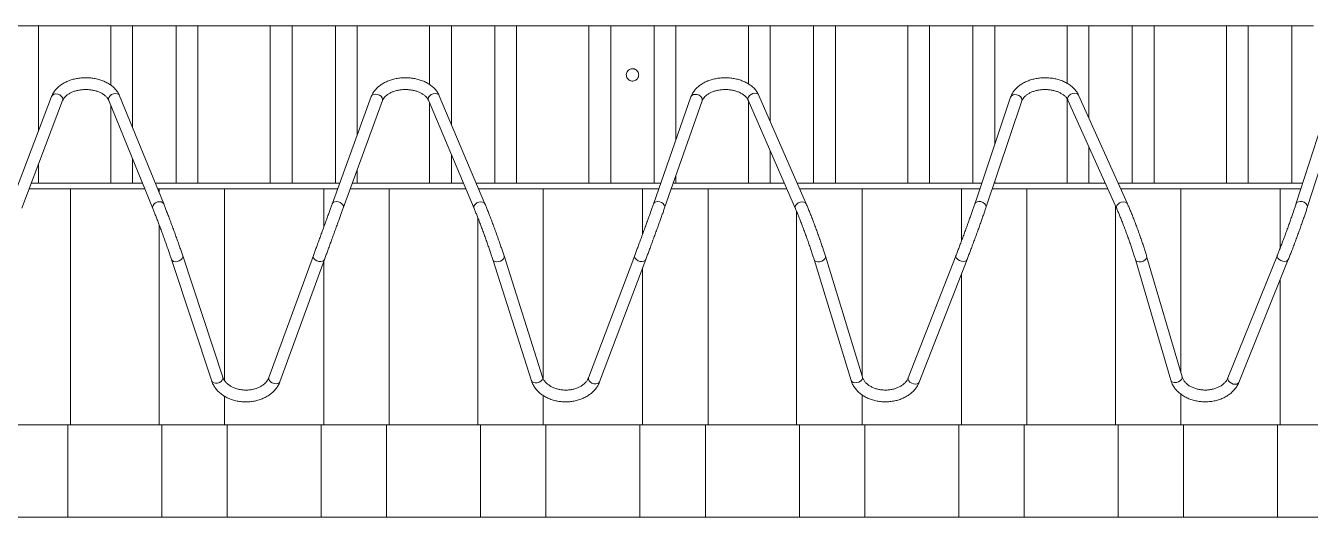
# Model space of a CAD drawing. Header units: millimetres. Extents: x 8743 to 322652, y 10189 to 229505.
# Drawn here: x 221807 to 241221, y 120414 to 127841 of the extents above; entities that cross this region are included whole.
import ezdxf

# ---------------------------------------------------------------- set-up
doc = ezdxf.new("R2010")
doc.units = ezdxf.units.MM
doc.header["$LTSCALE"] = 300
doc.header["$MEASUREMENT"] = 0
doc.layers.get('0').update_dxf_attribs({"color": 8, "linetype": 'CONTINUOUS'})

msp = doc.modelspace()

# ---------------------------------------------------------------- linework, layer by layer
at = {"color": 7, "linetype": 'Continuous', "lineweight": 15}
for p, q in [((221671.1, 127840.7), (222000.5, 127840.7)), ((222000.5, 127840.7), (223094.1, 127840.7)), ((223094.1, 127840.7), (223423.4, 127840.7)), ((223423.4, 127840.7), (224079.6, 127840.7)), ((224079.6, 127840.7), (224079.6, 125464.3)), ((224079.6, 127840.7), (224409, 127840.7)), ((224409, 127840.7), (224409, 125464.3)), ((224409, 127840.7), (225502.6, 127840.7)), ((225502.6, 127840.7), (225502.6, 125464.3)), ((225502.6, 127840.7), (225832, 127840.7)), ((225832, 127840.7), (225832, 125464.3)), ((225832, 127840.7), (226488.1, 127840.7)), ((226488.1, 127840.7), (226488.1, 125464.3)), ((226488.1, 127840.7), (226817.5, 127840.7)), ((226817.5, 127840.7), (227911.1, 127840.7)), ((227911.1, 127840.7), (228240.5, 127840.7)), ((228240.5, 127840.7), (228896.6, 127840.7)), ((228896.6, 127840.7), (228896.6, 125464.3)), ((228896.6, 127840.7), (229226, 127840.7)), ((229226, 127840.7), (229226, 125464.3)), ((229226, 127840.7), (230319.6, 127840.7)), ((230319.6, 127840.7), (230319.6, 125464.3)), ((230319.6, 127840.7), (230649, 127840.7)), ((230649, 127840.7), (230649, 125464.3)), ((230649, 127840.7), (231305.2, 127840.7)), ((231305.2, 127840.7), (231305.2, 125464.3)), ((231305.2, 127840.7), (231634.5, 127840.7)), ((231634.5, 127840.7), (232728.1, 127840.7)), ((232728.1, 127840.7), (233057.5, 127840.7)), ((233057.5, 127840.7), (233713.7, 127840.7)), ((233713.7, 127840.7), (233713.7, 125464.3)), ((233713.7, 127840.7), (234043, 127840.7)), ((234043, 127840.7), (234043, 125464.3)), ((234043, 127840.7), (235136.6, 127840.7)), ((235136.6, 127840.7), (235136.6, 125464.3)), ((235136.6, 127840.7), (235466, 127840.7)), ((235466, 127840.7), (235466, 125464.3)), ((235466, 127840.7), (236122.2, 127840.7)), ((236122.2, 127840.7), (236122.2, 125464.3)), ((236122.2, 127840.7), (236451.6, 127840.7)), ((236451.6, 127840.7), (237545.2, 127840.7)), ((237545.2, 127840.7), (237874.5, 127840.7)), ((237874.5, 127840.7), (238530.7, 127840.7)), ((238530.7, 127840.7), (238530.7, 125464.3)), ((238530.7, 127840.7), (238860.1, 127840.7)), ((238860.1, 127840.7), (238860.1, 125464.3)), ((238860.1, 127840.7), (239953.7, 127840.7)), ((239953.7, 127840.7), (239953.7, 125464.3)), ((239953.7, 127840.7), (240283.1, 127840.7)), ((240283.1, 127840.7), (240283.1, 125464.3)), ((240283.1, 127840.7), (240939.2, 127840.7)), ((240939.2, 127840.7), (240939.2, 125464.3)), ((240939.2, 127840.7), (241268.6, 127840.7)), ((221583.7, 125147.3), (222198.8, 126773)), ((223226.8, 126780.3), (223892.7, 125147.4)), ((228057.7, 126783.7), (228747.8, 125147.7)), ((232888.6, 126786.9), (233602.9, 125147.9)), ((237719.5, 126790), (238458.1, 125148.2)), ((222365.5, 126709.9), (221750.4, 125084.2)), ((223727.6, 125080.1), (223061.7, 126713)), ((226438.8, 125147.1), (227029.9, 126769.3)), ((227197.3, 126708.3), (226606.3, 125086.1)), ((228583.6, 125078.4), (227893.5, 126714.4)), ((231294, 125147), (231861, 126765.4)), ((232029.2, 126706.5), (231462.2, 125088.1)), ((233439.6, 125076.7), (232725.2, 126715.7)), ((236149.1, 125146.9), (236692.1, 126761.5)), ((236861, 126704.7), (236318, 125090.1)), ((238295.5, 125075.1), (237556.9, 126716.8)), ((241004.2, 125146.8), (241523.3, 126757.4)), ((241692.9, 126702.8), (241173.9, 125092.2)), ((221894.2, 125464.3), (223571, 125464.3)), ((223763.4, 125464.3), (226554.4, 125464.3)), ((226744.1, 125464.3), (228420.8, 125464.3)), ((228614.2, 125464.3), (231405.1, 125464.3)), ((231594, 125464.3), (233270.6, 125464.3)), ((233465, 125464.3), (236255.8, 125464.3)), ((236443.9, 125464.3), (238120.4, 125464.3)), ((238315.9, 125464.3), (241106.5, 125464.3)), ((221860.5, 125375.2), (223607.3, 125375.2)), ((222484.5, 125375.2), (222484.5, 121810.6)), ((223799.8, 125375.2), (226521.9, 125375.2)), ((226711.6, 125375.2), (228458.4, 125375.2)), ((227301.5, 125375.2), (227301.5, 121810.6)), ((228651.8, 125375.2), (231373.9, 125375.2)), ((231562.7, 125375.2), (233309.5, 125375.2)), ((232118.6, 125375.2), (232118.6, 121810.6)), ((233503.9, 125375.2), (236225.9, 125375.2)), ((236413.9, 125375.2), (238160.5, 125375.2)), ((236935.6, 125375.2), (236935.6, 121810.6)), ((238356, 125375.2), (241077.8, 125375.2)), ((224618.1, 122473), (224010.9, 124308)), ((224180.1, 124364), (224787.3, 122529)), ((225481.1, 122523.8), (226154.9, 124368.9)), ((226322.3, 124307.7), (225648.5, 122462.6)), ((229449.2, 122477), (228866.1, 124308)), ((229035.9, 124362), (229619.1, 122531.1)), ((230312.7, 122522.1), (231010.8, 124370.6)), ((231177.5, 124307.6), (230479.5, 122459.1)), ((234280.4, 122481.2), (233721.3, 124307.9)), ((233891.8, 124360), (234450.8, 122533.3)), ((235144.4, 122520.5), (235866.7, 124372.3)), ((236032.7, 124307.5), (235310.4, 122455.7)), ((239111.6, 122485.5), (238576.5, 124307.7)), ((238747.5, 124357.9), (239282.6, 122535.7)), ((239976, 122519), (240722.6, 124373.9)), ((240887.9, 124307.4), (240141.4, 122452.5)), ((221496.6, 121810.6), (222484.5, 121810.6)), ((222484.5, 121810.6), (223824, 121810.6)), ((223824, 121810.6), (224811.8, 121810.6)), ((224811.8, 121810.6), (226313.7, 121810.6)), ((226313.7, 121810.6), (227301.5, 121810.6)), ((227301.5, 121810.6), (228641, 121810.6)), ((228641, 121810.6), (229628.9, 121810.6)), ((229628.9, 121810.6), (231130.7, 121810.6)), ((231130.7, 121810.6), (232118.6, 121810.6)), ((232118.6, 121810.6), (233458, 121810.6)), ((233458, 121810.6), (234445.9, 121810.6)), ((234445.9, 121810.6), (235947.7, 121810.6)), ((235947.7, 121810.6), (236935.6, 121810.6)), ((236935.6, 121810.6), (238275.1, 121810.6)), ((238275.1, 121810.6), (239262.9, 121810.6)), ((239262.9, 121810.6), (240764.8, 121810.6)), ((240764.8, 121810.6), (241752.6, 121810.6)), ((222443.9, 120414.4), (221456, 120414.4)), ((223864.6, 120414.4), (222443.9, 120414.4)), ((224852.4, 120414.4), (223864.6, 120414.4)), ((226273.1, 120414.4), (224852.4, 120414.4)), ((227261, 120414.4), (226273.1, 120414.4)), ((228681.6, 120414.4), (227261, 120414.4)), ((229669.5, 120414.4), (228681.6, 120414.4)), ((231090.1, 120414.4), (229669.5, 120414.4)), ((232078, 120414.4), (231090.1, 120414.4)), ((233498.6, 120414.4), (232078, 120414.4)), ((234486.5, 120414.4), (233498.6, 120414.4)), ((235907.1, 120414.4), (234486.5, 120414.4)), ((236895, 120414.4), (235907.1, 120414.4)), ((238315.7, 120414.4), (236895, 120414.4)), ((239303.5, 120414.4), (238315.7, 120414.4)), ((240724.2, 120414.4), (239303.5, 120414.4)), ((241712.1, 120414.4), (240724.2, 120414.4))]:
    msp.add_line(p, q, dxfattribs=at)
at = {"color": 8, "linetype": 'Continuous', "lineweight": 15}
for p, q in [((222000.5, 127840.7), (222000.5, 126248.7)), ((223094.1, 127840.7), (223094.1, 126941.9)), ((223423.4, 127840.7), (223423.4, 126298.1)), ((226817.5, 127840.7), (226817.5, 126186.4)), ((227911.1, 127840.7), (227911.1, 126952.2)), ((228240.5, 127840.7), (228240.5, 126350.4)), ((231634.5, 127840.7), (231634.5, 126119.1)), ((232728.1, 127840.7), (232728.1, 126961.3)), ((233057.5, 127840.7), (233057.5, 126399.3)), ((236451.6, 127840.7), (236451.6, 126046.3)), ((237545.2, 127840.7), (237545.2, 126970)), ((237874.5, 127840.7), (237874.5, 126445.3)), ((222199.5, 126774.7), (222198.8, 126773)), ((222213.1, 126793), (222199.5, 126774.7)), ((222235.1, 126805.1), (222213.1, 126793)), ((222262.7, 126809.5), (222235.1, 126805.1)), ((222292.7, 126805.7), (222262.7, 126809.5)), ((222321.4, 126794.1), (222292.7, 126805.7)), ((222345.4, 126776.2), (222321.4, 126794.1)), ((222361.7, 126754.1), (222345.4, 126776.2)), ((223065.1, 126758.4), (223081.4, 126780.7)), ((223081.4, 126780.7), (223105.3, 126798.9)), ((223105.3, 126798.9), (223133.8, 126810.8)), ((223133.8, 126810.8), (223163.7, 126815)), ((223163.7, 126815), (223191.1, 126810.9)), ((223191.1, 126810.9), (223213, 126799.1)), ((223213, 126799.1), (223226.5, 126781)), ((223226.5, 126781), (223226.8, 126780.3)), ((227030.7, 126771.4), (227029.9, 126769.3)), ((227044.3, 126789.8), (227030.7, 126771.4)), ((227066.2, 126802.1), (227044.3, 126789.8)), ((227093.8, 126806.7), (227066.2, 126802.1)), ((227123.9, 126803.1), (227093.8, 126806.7)), ((227152.7, 126791.8), (227123.9, 126803.1)), ((227176.7, 126774.1), (227152.7, 126791.8)), ((227193.2, 126752.1), (227176.7, 126774.1)), ((227896.7, 126760.5), (227913, 126782.8)), ((227913, 126782.8), (227936.9, 126801.1)), ((227936.9, 126801.1), (227965.4, 126813.1)), ((227965.4, 126813.1), (227995.2, 126817.4)), ((227995.2, 126817.4), (228022.6, 126813.5)), ((228022.6, 126813.5), (228044.3, 126801.7)), ((228044.3, 126801.7), (228057.7, 126783.7)), ((231875.4, 126786.5), (231861.9, 126768)), ((231897.4, 126798.9), (231875.4, 126786.5)), ((231925, 126803.8), (231897.4, 126798.9)), ((231955.1, 126800.5), (231925, 126803.8)), ((231984, 126789.3), (231955.1, 126800.5)), ((232008.2, 126771.8), (231984, 126789.3)), ((232024.7, 126749.9), (232008.2, 126771.8)), ((232728.3, 126762.4), (232744.7, 126784.9)), ((232744.7, 126784.9), (232768.5, 126803.3)), ((232768.5, 126803.3), (232797, 126815.4)), ((232797, 126815.4), (232826.7, 126819.8)), ((232826.7, 126819.8), (232853.9, 126815.9)), ((232853.9, 126815.9), (232875.6, 126804.2)), ((232875.6, 126804.2), (232888.6, 126786.9)), ((236706.7, 126783.1), (236693.2, 126764.4)), ((236728.6, 126795.7), (236706.7, 126783.1)), ((236756.3, 126800.8), (236728.6, 126795.7)), ((236786.4, 126797.7), (236756.3, 126800.8)), ((236815.4, 126786.8), (236786.4, 126797.7)), ((236839.6, 126769.5), (236815.4, 126786.8)), ((237559.9, 126764.3), (237576.3, 126786.8)), ((237576.3, 126786.8), (237600.1, 126805.3)), ((237600.1, 126805.3), (237628.5, 126817.5)), ((237628.5, 126817.5), (237658.1, 126822)), ((237658.1, 126822), (237685.3, 126818.2)), ((237685.3, 126818.2), (237706.8, 126806.6)), ((237706.8, 126806.6), (237719.5, 126790)), ((222368.5, 126730.5), (222361.7, 126754.1)), ((222365.5, 126709.9), (222368.5, 126730.5)), ((223058.4, 126734.7), (223065.1, 126758.4)), ((223061.7, 126713), (223058.4, 126734.7)), ((223094.1, 126633.8), (223094.1, 125464.3)), ((227200.1, 126728.5), (227193.2, 126752.1)), ((227197.3, 126708.3), (227200.1, 126728.5)), ((227889.9, 126736.7), (227896.7, 126760.5)), ((227893.5, 126714.4), (227889.9, 126736.7)), ((227893.5, 126714.4), (227893.5, 126714.4)), ((227911.1, 126672.6), (227911.1, 125464.3)), ((231861.9, 126768), (231861, 126765.4)), ((232031.7, 126726.4), (232024.7, 126749.9)), ((232029.2, 126706.5), (232031.7, 126726.4)), ((232721.5, 126738.6), (232728.3, 126762.4)), ((232724.9, 126716.4), (232721.5, 126738.6)), ((232725.2, 126715.7), (232724.9, 126716.4)), ((232728.1, 126709), (232728.1, 125464.3)), ((236693.2, 126764.4), (236692.1, 126761.5)), ((236856.3, 126747.7), (236839.6, 126769.5)), ((236863.4, 126724.2), (236856.3, 126747.7)), ((236861, 126704.7), (236863.4, 126724.2)), ((237545.2, 126736.9), (237545.2, 125464.3)), ((237553, 126740.5), (237559.9, 126764.3)), ((237556.4, 126718.2), (237553, 126740.5)), ((237556.9, 126716.8), (237556.4, 126718.2)), ((237874.5, 126010.8), (237874.5, 125464.3)), ((223423.4, 125826.1), (223423.4, 125464.3)), ((228240.5, 125891.8), (228240.5, 125464.3)), ((233057.5, 125953.2), (233057.5, 125464.3)), ((222000.5, 125745.1), (222000.5, 125464.3)), ((226817.5, 125665.8), (226817.5, 125464.3)), ((231634.5, 125580.1), (231634.5, 125464.3)), ((236451.6, 125487.2), (236451.6, 125464.3)), ((223824, 125375.2), (223824, 125315.9)), ((224811.8, 125375.2), (224811.8, 122480.7)), ((226313.7, 125375.2), (226313.7, 124803.9)), ((229628.9, 125375.2), (229628.9, 122508)), ((231130.7, 125375.2), (231130.7, 124693.5)), ((234445.9, 125375.2), (234445.9, 122549.4)), ((235947.7, 125375.2), (235947.7, 124585)), ((239262.9, 125375.2), (239262.9, 122602.7)), ((240764.8, 125375.2), (240764.8, 124480.9)), ((223724.3, 125101.8), (223731, 125125.5)), ((223727.7, 125080.1), (223724.3, 125101.8)), ((223731, 125125.5), (223747.3, 125147.8)), ((223747.3, 125147.8), (223771.1, 125166)), ((223771.1, 125166), (223799.7, 125177.9)), ((223799.7, 125177.9), (223829.5, 125182.1)), ((223829.5, 125182.1), (223857, 125178)), ((223857, 125178), (223878.9, 125166.2)), ((223878.9, 125166.2), (223892.4, 125148.1)), ((223892.4, 125148.1), (223892.7, 125147.4)), ((226439.7, 125149.3), (226438.8, 125147.1)), ((226453.2, 125167.7), (226439.7, 125149.3)), ((226475.2, 125179.9), (226453.2, 125167.7)), ((226502.8, 125184.6), (226475.2, 125179.9)), ((226532.8, 125181), (226502.8, 125184.6)), ((226561.6, 125169.7), (226532.8, 125181)), ((226585.7, 125151.9), (226561.6, 125169.7)), ((226602.2, 125130), (226585.7, 125151.9)), ((226609, 125106.4), (226602.2, 125130)), ((226606.3, 125086.1), (226609, 125106.4)), ((228580, 125100.7), (228586.8, 125124.4)), ((228583.6, 125078.4), (228580, 125100.7)), ((228583.6, 125078.3), (228583.6, 125078.4)), ((228586.8, 125124.4), (228603.1, 125146.8)), ((228603.1, 125146.8), (228627, 125165.1)), ((228627, 125165.1), (228655.5, 125177.1)), ((228655.5, 125177.1), (228685.3, 125181.4)), ((228685.3, 125181.4), (228712.7, 125177.4)), ((228712.7, 125177.4), (228734.4, 125165.7)), ((228734.4, 125165.7), (228747.8, 125147.6)), ((228747.8, 125147.6), (228747.8, 125147.6)), ((231294.9, 125149.5), (231293.9, 125147)), ((231308.4, 125168.1), (231294.9, 125149.5)), ((231330.4, 125180.5), (231308.4, 125168.1)), ((231358, 125185.4), (231330.4, 125180.5)), ((231388.1, 125182), (231358, 125185.4)), ((231417, 125170.9), (231388.1, 125182)), ((231441.2, 125153.4), (231417, 125170.9)), ((231457.7, 125131.5), (231441.2, 125153.4)), ((231464.7, 125108), (231457.7, 125131.5)), ((231462.2, 125088.1), (231464.7, 125108)), ((233435.8, 125099.7), (233442.7, 125123.5)), ((233439.3, 125077.4), (233435.8, 125099.7)), ((233439.6, 125076.6), (233439.3, 125077.4)), ((233442.7, 125123.5), (233459, 125145.9)), ((233458, 125033.3), (233458, 121810.6)), ((233459, 125145.9), (233482.8, 125164.3)), ((233482.8, 125164.3), (233511.3, 125176.4)), ((233511.3, 125176.4), (233541, 125180.8)), ((233541, 125180.8), (233568.3, 125176.9)), ((233568.3, 125176.9), (233589.9, 125165.3)), ((233589.9, 125165.3), (233603, 125147.8)), ((236150.2, 125149.8), (236149.1, 125146.9)), ((236163.7, 125168.5), (236150.2, 125149.8)), ((236185.6, 125181.1), (236163.7, 125168.5)), ((236213.3, 125186.2), (236185.6, 125181.1)), ((236243.4, 125183.1), (236213.3, 125186.2)), ((236272.4, 125172.2), (236243.4, 125183.1)), ((236296.6, 125154.9), (236272.4, 125172.2)), ((236313.3, 125133.1), (236296.6, 125154.9)), ((236320.4, 125109.6), (236313.3, 125133.1)), ((236318, 125090.1), (236320.4, 125109.6)), ((238275.1, 125120.5), (238275.1, 121810.6)), ((238291.6, 125098.7), (238298.5, 125122.5)), ((238295, 125076.4), (238291.6, 125098.7)), ((238295.6, 125075), (238295, 125076.4)), ((238298.5, 125122.5), (238314.9, 125145)), ((238314.9, 125145), (238338.7, 125163.5)), ((238338.7, 125163.5), (238367.1, 125175.7)), ((238367.1, 125175.7), (238396.7, 125180.2)), ((238396.7, 125180.2), (238423.9, 125176.5)), ((238423.9, 125176.5), (238445.4, 125164.9)), ((238445.4, 125164.9), (238458.1, 125148.1)), ((241005.4, 125150.2), (241004.2, 125146.8)), ((241018.9, 125168.9), (241005.4, 125150.2)), ((241040.8, 125181.7), (241018.9, 125168.9)), ((241068.5, 125187), (241040.8, 125181.7)), ((241098.7, 125184.2), (241068.5, 125187)), ((241127.7, 125173.6), (241098.7, 125184.2)), ((241152.1, 125156.4), (241127.7, 125173.6)), ((241168.9, 125134.8), (241152.1, 125156.4)), ((241176, 125111.3), (241168.9, 125134.8)), ((241173.9, 125092.2), (241176, 125111.3)), ((223824, 124832.7), (223824, 121810.6)), ((228641, 124936.8), (228641, 121810.6)), ((224010.9, 124308.1), (224021.4, 124291.9)), ((224021.4, 124291.9), (224041.2, 124280.2)), ((224041.2, 124280.2), (224067.4, 124275.2)), ((224067.4, 124275.2), (224097.1, 124277.6)), ((224097.1, 124277.6), (224126.6, 124287)), ((224126.6, 124287), (224152.3, 124302.4)), ((224152.3, 124302.4), (224171.2, 124321.8)), ((224171.2, 124321.8), (224180.9, 124342.9)), ((224180.4, 124363.2), (224180.1, 124364.1)), ((224180.9, 124342.9), (224180.4, 124363.2)), ((226153.7, 124346.7), (226154.3, 124367)), ((226163.4, 124325.4), (226153.7, 124346.7)), ((226154.3, 124367), (226154.9, 124368.9)), ((226182.2, 124305.6), (226163.4, 124325.4)), ((226207.7, 124289.8), (226182.2, 124305.6)), ((226237, 124279.9), (226207.7, 124289.8)), ((226266.5, 124277), (226237, 124279.9)), ((226292.6, 124281.4), (226266.5, 124277)), ((226312.2, 124292.8), (226292.6, 124281.4)), ((226322.3, 124307.7), (226312.2, 124292.8)), ((226313.7, 124284), (226313.7, 121810.6)), ((228866.1, 124308), (228876.9, 124291.2)), ((228876.9, 124291.2), (228896.7, 124279.4)), ((228896.7, 124279.4), (228923.1, 124274.4)), ((228923.1, 124274.4), (228952.9, 124276.6)), ((228952.9, 124276.6), (228982.4, 124285.9)), ((228982.4, 124285.9), (229008.1, 124301.1)), ((229008.1, 124301.1), (229027, 124320.4)), ((229027, 124320.4), (229036.7, 124341.5)), ((229036, 124361.7), (229035.9, 124362.1)), ((229036.7, 124341.5), (229036, 124361.7)), ((231009.4, 124348.2), (231010.1, 124368.5)), ((231019, 124326.9), (231009.4, 124348.2)), ((231010.1, 124368.5), (231010.8, 124370.6)), ((231037.7, 124307), (231019, 124326.9)), ((231063.1, 124291), (231037.7, 124307)), ((231092.3, 124280.8), (231063.1, 124291)), ((231121.8, 124277.6), (231092.3, 124280.8)), ((231147.9, 124281.9), (231121.8, 124277.6)), ((231167.5, 124293), (231147.9, 124281.9)), ((231177.5, 124307.6), (231167.5, 124293)), ((233721.3, 124307.9), (233721.4, 124307.6)), ((233721.4, 124307.6), (233732.4, 124290.5)), ((233732.4, 124290.5), (233752.3, 124278.7)), ((233752.3, 124278.7), (233778.8, 124273.5)), ((233778.8, 124273.5), (233808.6, 124275.6)), ((233808.6, 124275.6), (233838.2, 124284.7)), ((233838.2, 124284.7), (233863.9, 124299.8)), ((233863.9, 124299.8), (233882.8, 124319)), ((233882.8, 124319), (233892.4, 124340)), ((233892.4, 124340), (233891.7, 124360.1)), ((235865.2, 124349.7), (235865.9, 124370)), ((235874.6, 124328.3), (235865.2, 124349.7)), ((235865.9, 124370), (235866.7, 124372.3)), ((235893.2, 124308.3), (235874.6, 124328.3)), ((235918.6, 124292.1), (235893.2, 124308.3)), ((235947.7, 124281.6), (235918.6, 124292.1)), ((235977, 124278.2), (235947.7, 124281.6)), ((236003.1, 124282.3), (235977, 124278.2)), ((236022.7, 124293.2), (236003.1, 124282.3)), ((236032.7, 124307.5), (236022.7, 124293.2)), ((238576.5, 124307.8), (238576.8, 124307)), ((238576.8, 124307), (238587.9, 124289.8)), ((238587.9, 124289.8), (238607.9, 124277.9)), ((238607.9, 124277.9), (238634.4, 124272.6)), ((238634.4, 124272.6), (238664.3, 124274.5)), ((238664.3, 124274.5), (238693.9, 124283.5)), ((238693.9, 124283.5), (238719.7, 124298.4)), ((238719.7, 124298.4), (238738.5, 124317.5)), ((238738.5, 124317.5), (238748.1, 124338.5)), ((238748.1, 124338.5), (238747.5, 124358)), ((240720.9, 124351.2), (240721.7, 124371.4)), ((240730.3, 124329.7), (240720.9, 124351.2)), ((240721.7, 124371.4), (240722.6, 124374)), ((240748.7, 124309.5), (240730.3, 124329.7)), ((240774, 124293.1), (240748.7, 124309.5)), ((240803, 124282.4), (240774, 124293.1)), ((240832.3, 124278.8), (240803, 124282.4)), ((240858.3, 124282.6), (240832.3, 124278.8)), ((240878, 124293.4), (240858.3, 124282.6)), ((240887.9, 124307.4), (240878, 124293.4)), ((231130.7, 124183.7), (231130.7, 121810.6)), ((235947.7, 124089.6), (235947.7, 121810.6)), ((240764.8, 124001.4), (240764.8, 121810.6)), ((224778.4, 122486.8), (224788.2, 122507.9)), ((224787.6, 122528.2), (224787.3, 122529)), ((224788.2, 122507.9), (224787.6, 122528.2)), ((225479.9, 122501.6), (225480.4, 122521.9)), ((225489.6, 122480.3), (225479.9, 122501.6)), ((225480.4, 122521.9), (225481.1, 122523.8)), ((229610.1, 122489.5), (229619.8, 122510.5)), ((229619.2, 122530.8), (229619.1, 122531.1)), ((229619.8, 122510.5), (229619.2, 122530.8)), ((230311.4, 122499.7), (230312, 122520)), ((230312, 122520), (230312.7, 122522.1)), ((234441.8, 122492.3), (234451.5, 122513.3)), ((234451.5, 122513.3), (234450.8, 122533.3)), ((235142.9, 122497.9), (235143.6, 122518.2)), ((235143.6, 122518.2), (235144.4, 122520.5)), ((239273.6, 122495.2), (239283.2, 122516.2)), ((239283.2, 122516.2), (239282.6, 122535.7)), ((239974.3, 122496.3), (239975.1, 122516.5)), ((239975.1, 122516.5), (239976, 122519)), ((224618.1, 122473), (224628.6, 122456.9)), ((224628.6, 122456.9), (224648.4, 122445.2)), ((224648.4, 122445.2), (224674.7, 122440.2)), ((224674.7, 122440.2), (224704.3, 122442.6)), ((224704.3, 122442.6), (224733.8, 122452)), ((224733.8, 122452), (224759.5, 122467.4)), ((224759.5, 122467.4), (224778.4, 122486.8)), ((225508.3, 122460.6), (225489.6, 122480.3)), ((225533.9, 122444.8), (225508.3, 122460.6)), ((225563.2, 122434.8), (225533.9, 122444.8)), ((225592.7, 122431.9), (225563.2, 122434.8)), ((225618.8, 122436.4), (225592.7, 122431.9)), ((225638.4, 122447.7), (225618.8, 122436.4)), ((225648.5, 122462.6), (225638.4, 122447.7)), ((229449.2, 122477), (229460, 122460.3)), ((229460, 122460.3), (229479.9, 122448.5)), ((229479.9, 122448.5), (229506.2, 122443.5)), ((229506.2, 122443.5), (229536, 122445.7)), ((229536, 122445.7), (229565.5, 122455)), ((229565.5, 122455), (229591.2, 122470.2)), ((229591.2, 122470.2), (229610.1, 122489.5)), ((230321, 122478.3), (230311.4, 122499.7)), ((230339.6, 122458.5), (230321, 122478.3)), ((230365.1, 122442.5), (230339.6, 122458.5)), ((230394.3, 122432.3), (230365.1, 122442.5)), ((230423.7, 122429.1), (230394.3, 122432.3)), ((230449.8, 122433.3), (230423.7, 122429.1)), ((230469.4, 122444.5), (230449.8, 122433.3)), ((230479.5, 122459.1), (230469.4, 122444.5)), ((234280.4, 122481.2), (234280.5, 122481)), ((234280.5, 122481), (234291.5, 122463.9)), ((234291.5, 122463.9), (234311.4, 122452)), ((234311.4, 122452), (234337.9, 122446.8)), ((234337.9, 122446.8), (234367.7, 122448.9)), ((234367.7, 122448.9), (234397.2, 122458)), ((234397.2, 122458), (234423, 122473.1)), ((234423, 122473.1), (234441.8, 122492.3)), ((235152.4, 122476.5), (235142.9, 122497.9)), ((235170.9, 122456.5), (235152.4, 122476.5)), ((235196.3, 122440.3), (235170.9, 122456.5)), ((235225.4, 122429.8), (235196.3, 122440.3)), ((235254.7, 122426.4), (235225.4, 122429.8)), ((235280.8, 122430.5), (235254.7, 122426.4)), ((235300.4, 122441.4), (235280.8, 122430.5)), ((235310.4, 122455.7), (235300.4, 122441.4)), ((239111.6, 122485.5), (239111.9, 122484.7)), ((239111.9, 122484.7), (239122.9, 122467.6)), ((239122.9, 122467.6), (239143, 122455.6)), ((239143, 122455.6), (239169.5, 122450.3)), ((239169.5, 122450.3), (239199.4, 122452.2)), ((239199.4, 122452.2), (239229, 122461.2)), ((239229, 122461.2), (239254.8, 122476.1)), ((239254.8, 122476.1), (239273.6, 122495.2)), ((239983.7, 122474.8), (239974.3, 122496.3)), ((240002.2, 122454.6), (239983.7, 122474.8)), ((240027.4, 122438.2), (240002.2, 122454.6)), ((240056.5, 122427.5), (240027.4, 122438.2)), ((240085.8, 122423.9), (240056.5, 122427.5)), ((240111.8, 122427.7), (240085.8, 122423.9)), ((240131.4, 122438.5), (240111.8, 122427.7)), ((240141.4, 122452.5), (240131.4, 122438.5)), ((224811.8, 122243.6), (224811.8, 121810.6)), ((229628.9, 122253.7), (229628.9, 121810.6)), ((234445.9, 122264.8), (234445.9, 121810.6)), ((239262.9, 122276.5), (239262.9, 121810.6)), ((222443.9, 121810.6), (222443.9, 120414.4)), ((223864.6, 121810.6), (223864.6, 120414.4)), ((224852.4, 121810.6), (224852.4, 120414.4)), ((226273.1, 121810.6), (226273.1, 120414.4)), ((227261, 121810.6), (227261, 120414.4)), ((228681.6, 121810.6), (228681.6, 120414.4)), ((229669.5, 121810.6), (229669.5, 120414.4)), ((231090.1, 121810.6), (231090.1, 120414.4)), ((232078, 121810.6), (232078, 120414.4)), ((233498.6, 121810.6), (233498.6, 120414.4)), ((234486.5, 121810.6), (234486.5, 120414.4)), ((235907.1, 121810.6), (235907.1, 120414.4)), ((236895, 121810.6), (236895, 120414.4)), ((238315.7, 121810.6), (238315.7, 120414.4)), ((239303.5, 121810.6), (239303.5, 120414.4)), ((240724.2, 121810.6), (240724.2, 120414.4))]:
    msp.add_line(p, q, dxfattribs=at)
at = {"color": 7, "linetype": 'Continuous', "lineweight": 15}
for points, knots in [([(231070.6, 127098.1), (231069.6, 127087.7), (231067.6, 127066.9), (231051.9, 127039.2), (231028.5, 127017.8), (230999, 127005.3), (230967.2, 127003.3), (230936.8, 127011.7), (230910.8, 127029.6), (230891.9, 127055.2), (230882.5, 127085.8), (230883.8, 127117.6), (230895.3, 127146.9), (230915.7, 127171), (230943.2, 127187.2), (230974.6, 127193.4), (231006, 127188.9), (231034, 127174.5), (231055.9, 127151.6), (231068.6, 127124.8), (231070, 127106.1), (231070.6, 127098.1)], [0, 0, 0, 0, 0.0528777, 0.1057278, 0.1593147, 0.2134104, 0.2667173, 0.3191906, 0.3720359, 0.425892, 0.4798737, 0.5328369, 0.5852403, 0.6383998, 0.6924579, 0.7461731, 0.7988636, 0.8514166, 0.9049051, 0.9590135, 1, 1, 1, 1]), ([(222198.8, 126773), (222203, 126783.1), (222214.1, 126809.7), (222239.4, 126850.5), (222275.9, 126893.9), (222320.3, 126933.3), (222371.9, 126968.3), (222429.7, 126998.1), (222492.7, 127022), (222559.6, 127039.8), (222629.1, 127051.1), (222700.2, 127055.7), (222771.5, 127053.7), (222841.8, 127045), (222910.2, 127029.7), (222975.3, 127008), (223036.1, 126979.9), (223091.4, 126945.9), (223140.2, 126906.3), (223180.9, 126861.7), (223209.4, 126819.1), (223222, 126791.1), (223226.8, 126780.3)], [0, 0, 0, 0, 0.0301595, 0.0792853, 0.1290672, 0.1798583, 0.231481, 0.2836384, 0.3360456, 0.3884872, 0.4408979, 0.4932839, 0.545687, 0.5981587, 0.6507467, 0.7035072, 0.7564736, 0.8096226, 0.8627837, 0.9156391, 0.9677732, 1, 1, 1, 1]), ([(227029.9, 126769.3), (227034, 126779.5), (227044.7, 126806.2), (227069.4, 126847.1), (227105.4, 126890.7), (227149.2, 126930.5), (227200.3, 126965.8), (227257.7, 126996), (227320.4, 127020.4), (227387, 127038.6), (227456.4, 127050.4), (227527.4, 127055.5), (227598.7, 127054), (227669.2, 127045.7), (227737.7, 127030.9), (227803.1, 127009.6), (227864.3, 126982), (227920, 126948.4), (227969.3, 126909.1), (228010.6, 126864.9), (228039.8, 126822.5), (228052.7, 126794.4), (228057.7, 126783.7)], [0, 0, 0, 0, 0.0301763, 0.0792349, 0.1289415, 0.1796614, 0.2312311, 0.2833562, 0.3357516, 0.388191, 0.4406003, 0.4929845, 0.5453815, 0.5978444, 0.6504192, 0.7031629, 0.7561103, 0.8092466, 0.8624132, 0.9153009, 0.9674981, 1, 1, 1, 1]), ([(231861, 126765.4), (231864.9, 126775.7), (231875.3, 126802.5), (231899.5, 126843.6), (231934.8, 126887.5), (231978.2, 126927.5), (232028.7, 126963.2), (232085.7, 126993.7), (232148.1, 127018.6), (232214.5, 127037.3), (232283.7, 127049.5), (232354.6, 127055.1), (232425.9, 127054.1), (232496.5, 127046.3), (232565.2, 127032), (232630.9, 127011.1), (232692.4, 126984), (232748.6, 126950.8), (232798.3, 126911.9), (232840.3, 126868), (232870.1, 126825.8), (232883.4, 126797.7), (232888.6, 126786.9)], [0, 0, 0, 0, 0.030192, 0.0791828, 0.1288121, 0.1794568, 0.2309691, 0.2830602, 0.3354396, 0.387875, 0.4402823, 0.4926626, 0.5450524, 0.5975036, 0.6500633, 0.7027889, 0.7557177, 0.8088376, 0.8620053, 0.9149217, 0.967178, 1, 1, 1, 1]), ([(236692.1, 126761.5), (236695.9, 126771.8), (236705.9, 126798.7), (236729.6, 126840), (236764.4, 126884.1), (236807.1, 126924.4), (236857.2, 126960.4), (236913.8, 126991.4), (236975.7, 127016.7), (237041.9, 127035.8), (237111, 127048.5), (237181.8, 127054.6), (237253.1, 127054), (237323.8, 127046.8), (237392.7, 127032.9), (237458.6, 127012.5), (237520.5, 126985.8), (237577.1, 126953.1), (237627.3, 126914.6), (237669.9, 126871), (237700.3, 126828.9), (237714.1, 126800.9), (237719.5, 126790)], [0, 0, 0, 0, 0.0302066, 0.0791294, 0.1286793, 0.1792469, 0.2306994, 0.2827516, 0.3351105, 0.38754, 0.4399449, 0.4923179, 0.5446995, 0.5971375, 0.6496814, 0.7023876, 0.7552939, 0.8083939, 0.8615602, 0.9145019, 0.9668136, 1, 1, 1, 1]), ([(223061.7, 126713), (223059.8, 126717.4), (223054, 126730.6), (223038.5, 126753.7), (223011.8, 126781.6), (222976.6, 126808), (222934.7, 126831.1), (222887, 126850.3), (222834.6, 126864.7), (222778.9, 126873.9), (222721.3, 126877.4), (222663.6, 126875.3), (222607.2, 126867.4), (222553.8, 126854.2), (222505, 126836.2), (222462, 126814.2), (222425.8, 126789.2), (222397.3, 126762.3), (222376.8, 126735.3), (222369.2, 126718.2), (222365.5, 126709.9)], [0, 0, 0, 0, 0.0283345, 0.0843652, 0.144034, 0.2019695, 0.2593414, 0.3166505, 0.374093, 0.4317315, 0.4895186, 0.5473607, 0.6051279, 0.6626831, 0.7199297, 0.7768237, 0.8334254, 0.8899636, 0.9468702, 1, 1, 1, 1]), ([(227893.5, 126714.4), (227891.5, 126718.8), (227885.4, 126731.9), (227869.6, 126755.1), (227842.6, 126782.9), (227807, 126809.1), (227764.8, 126832.1), (227716.8, 126851), (227664.2, 126865.1), (227608.4, 126874), (227550.8, 126877.3), (227493, 126874.9), (227436.8, 126866.7), (227383.6, 126853.3), (227335, 126835.1), (227292.4, 126812.9), (227256.5, 126787.7), (227228.5, 126760.7), (227208.3, 126733.7), (227200.9, 126716.6), (227197.3, 126708.3)], [0, 0, 0, 0, 0.0283385, 0.0842387, 0.1437638, 0.2016445, 0.2590046, 0.3163132, 0.3737643, 0.431408, 0.489198, 0.5470384, 0.6047953, 0.662332, 0.7195597, 0.7764327, 0.8330221, 0.8895612, 0.9465057, 1, 1, 1, 1]), ([(232725.2, 126715.7), (232723.1, 126720.1), (232716.4, 126734.2), (232699.2, 126758.4), (232669.9, 126786.9), (232633.3, 126812.7), (232590.1, 126835.1), (232541.3, 126853.3), (232488.1, 126866.7), (232431.9, 126874.7), (232374.2, 126877.1), (232316.5, 126873.7), (232260.7, 126864.8), (232208.1, 126850.5), (232160.4, 126831.6), (232118.7, 126808.9), (232084, 126783.4), (232057.1, 126756.2), (232038.8, 126730.2), (232032.2, 126713.9), (232029.2, 126706.5)], [0, 0, 0, 0, 0.0283418, 0.0902972, 0.1495585, 0.2072994, 0.2646333, 0.3219497, 0.3794262, 0.4370949, 0.4948937, 0.5527275, 0.6104538, 0.6679444, 0.7251135, 0.781931, 0.8384902, 0.895044, 0.9521247, 1, 1, 1, 1]), ([(237556.9, 126716.8), (237554.8, 126721.3), (237547.9, 126735.4), (237530.3, 126759.5), (237500.7, 126787.9), (237463.7, 126813.5), (237420.2, 126835.7), (237371.2, 126853.7), (237317.8, 126866.9), (237261.5, 126874.6), (237203.7, 126876.8), (237146.1, 126873.1), (237090.4, 126863.9), (237038.1, 126849.4), (236990.6, 126830.3), (236949.2, 126807.4), (236914.9, 126781.8), (236888.4, 126754.6), (236870.4, 126728.4), (236864, 126712.1), (236861, 126704.7)], [0, 0, 0, 0, 0.0283445, 0.0900522, 0.1491883, 0.2068836, 0.2642069, 0.3215243, 0.3790025, 0.4366727, 0.4944719, 0.5522989, 0.6100086, 0.6674809, 0.7246265, 0.7814226, 0.8379686, 0.8945251, 0.9516496, 1, 1, 1, 1]), ([(224010.9, 124308), (224007.7, 124317.7), (223998.3, 124345.8), (223981.2, 124396.4), (223959.1, 124460.4), (223935.5, 124527.7), (223910.7, 124597.3), (223885.1, 124668), (223859.2, 124738.6), (223833.3, 124808.2), (223807.9, 124875.4), (223783.4, 124939.4), (223760.2, 124999), (223741.6, 125045.6), (223731.3, 125071), (223727.6, 125080.1)], [0, 0, 0, 0, 0.0434742, 0.1259058, 0.2085269, 0.2912846, 0.3741238, 0.4570092, 0.5399138, 0.6228136, 0.7056826, 0.7884952, 0.8712129, 0.9537797, 1, 1, 1, 1]), ([(223892.7, 125147.4), (223896.2, 125138.6), (223906.7, 125112.9), (223925.4, 125065.8), (223949.1, 125005), (223974.1, 124940), (223999.8, 124871.8), (224026, 124801.5), (224052.2, 124730), (224078, 124658.6), (224103.1, 124588.1), (224127.2, 124519.8), (224149.7, 124454.6), (224167.2, 124402.9), (224176.8, 124374), (224180.1, 124364)], [0, 0, 0, 0, 0.0435759, 0.1270153, 0.2102223, 0.2932459, 0.3761613, 0.4590152, 0.5418365, 0.6246483, 0.7074682, 0.7903143, 0.8732122, 0.9561972, 1, 1, 1, 1]), ([(226154.9, 124368.9), (226158.5, 124378.6), (226168.8, 124406.9), (226187.4, 124457.8), (226210.9, 124522.2), (226235.6, 124590), (226261.1, 124659.9), (226287, 124730.9), (226313, 124802), (226338.5, 124872), (226363.2, 124939.8), (226386.8, 125004.5), (226408.8, 125064.9), (226426.1, 125112.1), (226435.5, 125138), (226438.8, 125147.1)], [0, 0, 0, 0, 0.0434852, 0.1262571, 0.2090686, 0.2918821, 0.3746963, 0.457511, 0.5403262, 0.6231407, 0.7059557, 0.7887693, 0.8715823, 0.9543935, 1, 1, 1, 1]), ([(226606.3, 125086.1), (226603.1, 125077.4), (226593.8, 125052), (226576.8, 125005.3), (226554.9, 124945.1), (226531.3, 124880.5), (226506.6, 124812.7), (226481.1, 124742.7), (226455.2, 124671.7), (226429.2, 124600.6), (226403.7, 124530.6), (226378.9, 124462.8), (226355.4, 124398.3), (226336.6, 124346.8), (226326, 124317.9), (226322.3, 124307.7)], [0, 0, 0, 0, 0.0434865, 0.1262695, 0.2090878, 0.2919041, 0.3747191, 0.4575332, 0.5403476, 0.6231611, 0.7059753, 0.7887894, 0.8716042, 0.9544199, 1, 1, 1, 1]), ([(228866.1, 124308), (228863, 124317.6), (228854, 124345.7), (228837.4, 124396.1), (228815.9, 124459.9), (228792.6, 124527.2), (228768.1, 124596.6), (228742.7, 124667.2), (228716.9, 124737.8), (228691, 124807.1), (228665.4, 124874.3), (228640.6, 124938.1), (228617, 124997.4), (228598, 125043.9), (228587.4, 125069.2), (228583.6, 125078.4)], [0, 0, 0, 0, 0.04345256, 0.12573066, 0.20825031, 0.29095408, 0.37376844, 0.4566443, 0.53954719, 0.62244468, 0.70530221, 0.78808353, 0.87074066, 0.95319731, 1, 1, 1, 1]), ([(228747.8, 125147.7), (228751.5, 125138.8), (228762.3, 125113), (228781.6, 125065.8), (228805.9, 125004.8), (228831.2, 124939.6), (228857.3, 124871.3), (228883.6, 124800.8), (228909.8, 124729.2), (228935.6, 124657.6), (228960.6, 124587), (228984.3, 124518.4), (229006.4, 124452.9), (229023.5, 124401), (229032.7, 124372), (229035.9, 124362)], [0, 0, 0, 0, 0.0435886, 0.1272123, 0.2105135, 0.2935714, 0.376487, 0.4593202, 0.5421103, 0.6248894, 0.7076792, 0.7905043, 0.8734004, 0.9564134, 1, 1, 1, 1]), ([(231010.8, 124370.6), (231014.4, 124380.3), (231025, 124408.4), (231044, 124459), (231067.9, 124523.1), (231092.9, 124590.6), (231118.5, 124660.3), (231144.5, 124731.1), (231170.4, 124802.1), (231195.7, 124872), (231220.2, 124939.7), (231243.4, 125004.3), (231264.9, 125064.5), (231281.6, 125111.9), (231290.7, 125137.7), (231294, 125147)], [0, 0, 0, 0, 0.04346264, 0.12608371, 0.20879529, 0.29155435, 0.37434153, 0.4571446, 0.53995332, 0.62276007, 0.70555561, 0.78833, 0.87106931, 0.95375305, 1, 1, 1, 1]), ([(231462.2, 125088.1), (231459.1, 125079.3), (231450.1, 125053.7), (231433.5, 125006.7), (231411.8, 124946.1), (231388.6, 124881.2), (231364, 124813.2), (231338.6, 124743.1), (231312.6, 124671.9), (231286.5, 124600.7), (231260.7, 124530.7), (231235.6, 124462.8), (231211.5, 124398.2), (231192.2, 124346.6), (231181.4, 124317.8), (231177.5, 124307.6)], [0, 0, 0, 0, 0.04349847, 0.12648322, 0.20940627, 0.29226177, 0.37507678, 0.4578686, 0.54064844, 0.62342473, 0.7062026, 0.78898971, 0.87179406, 0.95462888, 1, 1, 1, 1]), ([(233721.3, 124307.9), (233718.4, 124317.5), (233709.7, 124345.5), (233693.7, 124395.8), (233672.6, 124459.5), (233649.8, 124526.6), (233625.6, 124595.9), (233600.4, 124666.4), (233574.6, 124736.8), (233548.6, 124806.1), (233522.9, 124873), (233497.9, 124936.6), (233473.9, 124995.7), (233454.5, 125042.2), (233443.6, 125067.4), (233439.6, 125076.7)], [0, 0, 0, 0, 0.0434268, 0.1255407, 0.2079479, 0.2905884, 0.3733663, 0.4562244, 0.5391158, 0.6220019, 0.7048377, 0.7875814, 0.8701693, 0.952512, 1, 1, 1, 1]), ([(233602.9, 125147.9), (233606.8, 125139.1), (233618, 125113.2), (233637.8, 125065.7), (233662.7, 125004.6), (233688.4, 124939.2), (233714.7, 124870.8), (233741.2, 124800.2), (233767.5, 124728.4), (233793.2, 124656.6), (233817.9, 124585.8), (233841.3, 124517), (233863, 124451.3), (233879.7, 124399.2), (233888.7, 124370), (233891.8, 124360)], [0, 0, 0, 0, 0.04359671, 0.12738723, 0.21076835, 0.29384839, 0.37675184, 0.45955346, 0.54230329, 0.62503888, 0.70778828, 0.7905839, 0.87346821, 0.95650031, 1, 1, 1, 1]), ([(235866.7, 124372.3), (235870.4, 124381.9), (235881.3, 124409.8), (235900.6, 124460.2), (235924.8, 124523.9), (235950.1, 124591.1), (235975.9, 124660.6), (236002, 124731.3), (236027.8, 124802.1), (236053, 124871.9), (236077.1, 124939.5), (236099.9, 125004), (236120.9, 125064.1), (236137.2, 125111.6), (236145.9, 125137.5), (236149.1, 125146.9)], [0, 0, 0, 0, 0.0434348, 0.1258986, 0.2085038, 0.2912, 0.3739512, 0.4567334, 0.5395265, 0.6223165, 0.7050825, 0.787807, 0.8704629, 0.9530093, 1, 1, 1, 1]), ([(236318, 125090.1), (236315, 125081.2), (236306.3, 125055.4), (236290.1, 125008.1), (236268.8, 124947.1), (236245.8, 124882), (236221.5, 124813.7), (236196.1, 124743.4), (236170.1, 124672.1), (236143.9, 124600.9), (236117.8, 124530.7), (236092.3, 124462.8), (236067.7, 124398.1), (236047.9, 124346.5), (236036.7, 124317.7), (236032.7, 124307.5)], [0, 0, 0, 0, 0.0435064, 0.1266875, 0.2097077, 0.2925931, 0.3753994, 0.4581603, 0.5408961, 0.6236238, 0.7063572, 0.7891072, 0.8718903, 0.9547329, 1, 1, 1, 1]), ([(238576.5, 124307.7), (238573.7, 124317.4), (238565.4, 124345.2), (238549.9, 124395.4), (238529.4, 124459), (238507, 124525.9), (238483.1, 124595.2), (238458.1, 124665.5), (238432.4, 124735.8), (238406.3, 124805), (238380.5, 124871.8), (238355.1, 124935.2), (238330.8, 124994), (238311, 125040.5), (238299.7, 125065.7), (238295.5, 125075.1)], [0, 0, 0, 0, 0.0433945, 0.1253356, 0.2076216, 0.2901871, 0.3729198, 0.455749, 0.53862, 0.6214847, 0.7042917, 0.786988, 0.8695018, 0.9517259, 1, 1, 1, 1]), ([(238458.1, 125148.2), (238462, 125139.3), (238473.6, 125113.3), (238494, 125065.8), (238519.4, 125004.4), (238545.6, 124938.9), (238572.2, 124870.3), (238598.8, 124799.6), (238625.1, 124727.7), (238650.7, 124655.8), (238675.3, 124584.8), (238698.3, 124515.7), (238719.6, 124449.8), (238735.9, 124397.4), (238744.6, 124368), (238747.5, 124357.9)], [0, 0, 0, 0, 0.0435983, 0.1275358, 0.2109836, 0.294073, 0.3769537, 0.4597132, 0.5424125, 0.6250965, 0.707797, 0.7905519, 0.8734149, 0.9564575, 1, 1, 1, 1]), ([(240722.6, 124373.9), (240726.4, 124383.5), (240737.5, 124411.2), (240757.2, 124461.2), (240781.8, 124524.7), (240807.3, 124591.6), (240833.3, 124660.9), (240859.4, 124731.5), (240885.1, 124802.1), (240910.2, 124871.8), (240934, 124939.3), (240956.4, 125003.7), (240976.9, 125063.7), (240992.7, 125111.2), (241001.1, 125137.3), (241004.2, 125146.8)], [0, 0, 0, 0, 0.0434034, 0.1257048, 0.2081954, 0.2908213, 0.3735266, 0.4562783, 0.5390473, 0.6218093, 0.7045368, 0.7872025, 0.8697655, 0.9521639, 1, 1, 1, 1]), ([(241173.9, 125092.2), (241171, 125083.2), (241162.5, 125057.2), (241146.7, 125009.5), (241125.8, 124948.2), (241103.1, 124882.8), (241078.9, 124814.3), (241053.6, 124743.9), (241027.6, 124672.4), (241001.2, 124601), (240974.9, 124530.8), (240949, 124462.8), (240923.9, 124398.1), (240903.6, 124346.4), (240892, 124317.6), (240887.9, 124307.4)], [0, 0, 0, 0, 0.04351013, 0.12688249, 0.20999229, 0.29289833, 0.37568682, 0.45840563, 0.54108895, 0.62375964, 0.70643687, 0.78913898, 0.8718911, 0.95472913, 1, 1, 1, 1]), ([(224787.3, 122529), (224789.3, 122523.5), (224795.8, 122505.6), (224812.9, 122476), (224842.1, 122441.6), (224878.8, 122410.9), (224922, 122384.5), (224970.7, 122363.1), (225023.7, 122347.5), (225079.7, 122337.9), (225137.1, 122334.9), (225194.4, 122338.4), (225250.1, 122348.3), (225302.6, 122364.3), (225350.5, 122385.7), (225392.5, 122411.8), (225427.9, 122441.6), (225455.8, 122474.1), (225472.4, 122501.9), (225479, 122518.6), (225481.1, 122523.8)], [0, 0, 0, 0, 0.0284246, 0.0919586, 0.1534827, 0.2133104, 0.2722951, 0.3309388, 0.3894774, 0.4479854, 0.5064938, 0.5649764, 0.6233706, 0.6816242, 0.7397238, 0.7977236, 0.8557356, 0.9140503, 0.9732025, 1, 1, 1, 1]), ([(229619.1, 122531.1), (229621, 122525.6), (229627.3, 122507.7), (229644, 122477.9), (229672.8, 122443.5), (229709.2, 122412.5), (229752.1, 122385.9), (229800.5, 122364.3), (229853.3, 122348.3), (229909.2, 122338.5), (229966.6, 122335.1), (230023.9, 122338.2), (230079.7, 122347.9), (230132.4, 122363.5), (230180.6, 122384.7), (230223, 122410.6), (230258.7, 122440.2), (230286.9, 122472.6), (230303.8, 122500.3), (230310.6, 122516.9), (230312.7, 122522.1)], [0, 0, 0, 0, 0.0284185, 0.0921033, 0.1537373, 0.2136238, 0.2726339, 0.3312824, 0.3898217, 0.4483287, 0.5068344, 0.5653155, 0.6237126, 0.6819702, 0.7400734, 0.7980727, 0.8560764, 0.9143622, 0.9734522, 1, 1, 1, 1]), ([(234450.8, 122533.3), (234452.7, 122527.8), (234458.8, 122509.9), (234475.2, 122480.1), (234503.5, 122445.4), (234539.6, 122414.3), (234582.2, 122387.4), (234630.3, 122365.5), (234683, 122349.2), (234738.7, 122339.1), (234796.1, 122335.4), (234853.5, 122338.2), (234909.4, 122347.5), (234962.2, 122362.9), (235010.6, 122383.8), (235053.4, 122409.5), (235089.4, 122438.9), (235118.1, 122471.2), (235135.3, 122498.8), (235142.2, 122515.4), (235144.4, 122520.5)], [0, 0, 0, 0, 0.0284115, 0.0922468, 0.1539932, 0.2139384, 0.2729717, 0.3316285, 0.3901655, 0.4486668, 0.5071668, 0.5656468, 0.6240454, 0.6823066, 0.7404112, 0.7984078, 0.8564027, 0.9146589, 0.9736871, 1, 1, 1, 1]), ([(239282.6, 122535.7), (239284.4, 122530.1), (239290.3, 122512.2), (239306.3, 122482.3), (239334.3, 122447.5), (239370, 122416.1), (239412.3, 122389), (239460.2, 122366.9), (239512.6, 122350.3), (239568.3, 122339.8), (239625.6, 122335.8), (239683, 122338.3), (239739, 122347.3), (239792.1, 122362.4), (239840.7, 122383), (239883.8, 122408.5), (239920.2, 122437.8), (239949.2, 122469.9), (239966.7, 122497.5), (239973.8, 122514), (239976, 122519)], [0, 0, 0, 0, 0.0284039, 0.0923887, 0.1542481, 0.2142539, 0.2733108, 0.33197, 0.390505, 0.449001, 0.5074939, 0.5659714, 0.6243696, 0.6826293, 0.7407361, 0.7987288, 0.8567124, 0.914941, 0.9739074, 1, 1, 1, 1]), ([(225648.5, 122462.6), (225644.2, 122451.9), (225632.8, 122423.1), (225606.9, 122378.9), (225569.5, 122331.4), (225524.3, 122288.3), (225472.2, 122250.2), (225413.9, 122217.9), (225350.7, 122192), (225283.5, 122172.9), (225213.7, 122161), (225142.5, 122156.5), (225071.1, 122159.5), (225000.6, 122169.9), (224932.5, 122187.7), (224867.7, 122212.6), (224807.5, 122244.3), (224753.1, 122282.3), (224705.6, 122326), (224666.1, 122374.7), (224636.5, 122424), (224623.8, 122457.9), (224618.1, 122473)], [0, 0, 0, 0, 0.0297772, 0.0793964, 0.1293677, 0.179915, 0.2309794, 0.2824377, 0.3341513, 0.3860093, 0.4379364, 0.4899047, 0.5419237, 0.5940047, 0.6461648, 0.6984124, 0.7507276, 0.8030348, 0.8552045, 0.9070547, 0.9583884, 1, 1, 1, 1]), ([(230479.5, 122459.1), (230475.1, 122448.4), (230463.3, 122419.8), (230437, 122375.7), (230399, 122328.5), (230353.3, 122285.7), (230300.7, 122248), (230242.1, 122216.1), (230178.5, 122190.7), (230111.2, 122172.1), (230041.2, 122160.7), (229969.9, 122156.7), (229898.5, 122160.2), (229828.2, 122171.1), (229760.2, 122189.4), (229695.8, 122214.7), (229636, 122246.9), (229582, 122285.3), (229535, 122329.4), (229496, 122378.4), (229467.1, 122427.9), (229454.8, 122461.9), (229449.2, 122477)], [0, 0, 0, 0, 0.0297636, 0.0794145, 0.129422, 0.1800038, 0.2310968, 0.2825738, 0.3342969, 0.3861578, 0.4380851, 0.4900538, 0.5420729, 0.5941551, 0.6463175, 0.6985678, 0.7508828, 0.8031822, 0.8553322, 0.9071499, 0.958439, 1, 1, 1, 1]), ([(235310.4, 122455.7), (235305.9, 122445), (235293.8, 122416.5), (235267, 122372.6), (235228.5, 122325.7), (235182.3, 122283.2), (235129.3, 122245.9), (235070.3, 122214.5), (235006.4, 122189.5), (234938.8, 122171.4), (234868.8, 122160.5), (234797.4, 122157), (234726.1, 122161), (234655.9, 122172.4), (234588.1, 122191.2), (234523.9, 122217), (234464.5, 122249.6), (234410.9, 122288.5), (234364.4, 122332.9), (234326, 122382.2), (234297.7, 122431.9), (234285.7, 122466), (234280.4, 122481.2)], [0, 0, 0, 0, 0.0297492, 0.0794295, 0.1294718, 0.1800862, 0.2312043, 0.2826985, 0.3344289, 0.3862915, 0.4382156, 0.4901821, 0.5421998, 0.5942823, 0.6464459, 0.6986984, 0.7510087, 0.8032973, 0.8554268, 0.9072096, 0.9584513, 1, 1, 1, 1]), ([(240141.4, 122452.5), (240136.7, 122441.8), (240124.3, 122413.4), (240097, 122369.7), (240057.9, 122323.1), (240011.3, 122280.9), (239957.8, 122244), (239898.5, 122213), (239834.3, 122188.4), (239766.5, 122170.8), (239696.3, 122160.4), (239624.9, 122157.4), (239553.6, 122161.9), (239483.6, 122173.8), (239416, 122193.1), (239352.1, 122219.4), (239293, 122252.4), (239239.9, 122291.7), (239193.9, 122336.5), (239156.1, 122386.1), (239128.3, 122436), (239116.8, 122470.2), (239111.6, 122485.5)], [0, 0, 0, 0, 0.0297325, 0.0794433, 0.1295166, 0.1801637, 0.2313052, 0.2828122, 0.3345465, 0.3864102, 0.4383313, 0.4902931, 0.5423078, 0.5943887, 0.646551, 0.6988005, 0.7511071, 0.8033842, 0.8554881, 0.907233, 0.9584263, 1, 1, 1, 1])]:
    msp.add_open_spline(points, degree=3, knots=knots, dxfattribs=at)

doc.saveas('drawing.dxf')
